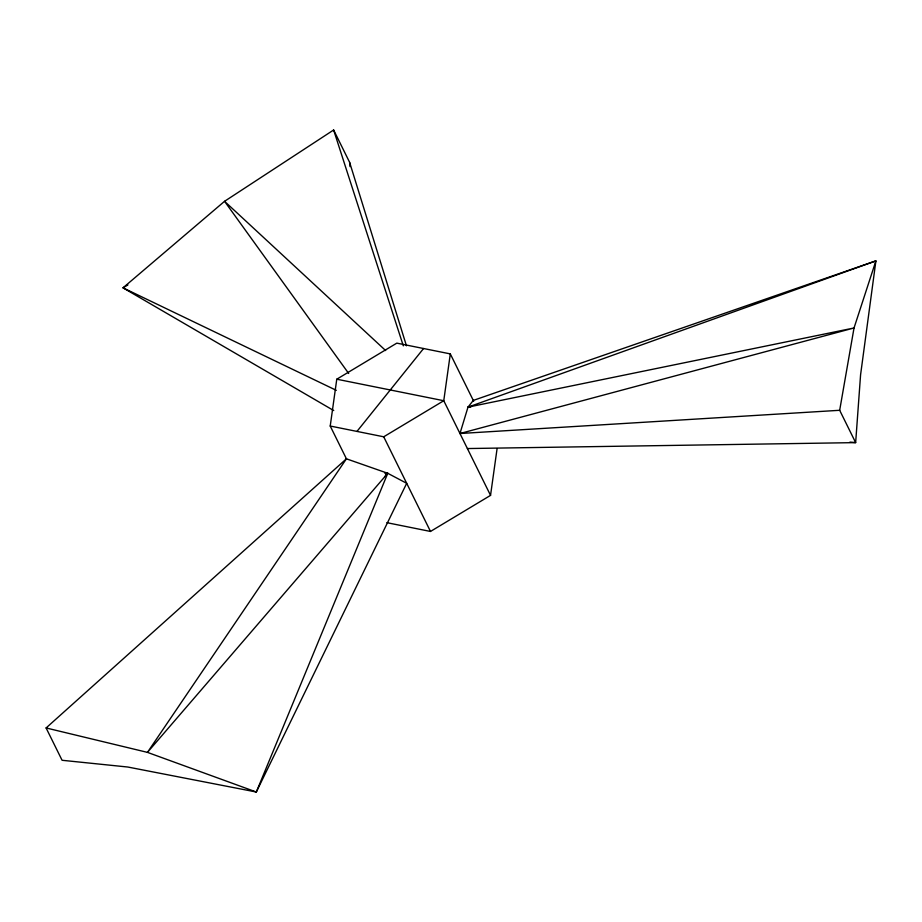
<?xml version="1.0" encoding="UTF-8"?>
<svg xmlns="http://www.w3.org/2000/svg" width="922" height="922" viewBox="0 0 922 922"><rect width="100%" height="100%" fill="white"/><g stroke="black" fill="none" stroke-linecap="round" stroke-linejoin="round"><path stroke-width="1.38" d="M346.66 459.283L330.226 426.033L336.772 379.207L396.817 343.134L450.305 353.898L473.701 401.231M450.305 353.898L443.759 400.724L490.539 495.379L430.493 531.452L386.86 522.67M490.539 495.379L497.096 448.553M839.677 410.29L854.026 327.978L875.9 260.868L473.297 400.413L467.996 407.144L459.963 433.513L839.677 410.29L855.651 442.618L467.396 448.553M384.923 473.343L387.759 473.297L256.316 792.01L127.778 767.023L62.074 760.281L46.1 727.954L346.418 458.81L387.759 473.297L406.694 483.301L256.316 792.01L147.451 752.375L46.1 727.954M346.418 458.81L147.451 752.375L387.759 473.297L385.592 475.199M356.964 431.415L423.567 348.516M384.9 476.524L387.759 473.297M406.452 345.785L349.611 162.318L333.626 129.99L224.553 201.307L123.006 287.837L333.729 410.555M330.226 426.033L383.713 436.798L443.759 400.724L336.772 379.207M127.928 284.921L123.006 287.837L336.323 390.34M470.865 406.913L467.996 407.144L875.9 260.868L860.583 374.793L855.651 442.618L849.923 442.099M459.963 433.513L854.026 327.978L467.996 407.144M385.65 350.556L224.553 201.307L348.666 373.456M383.713 436.798L430.493 531.452M333.626 129.99L403.317 345.854M349.611 162.318L350.026 166.605"/></g></svg>
